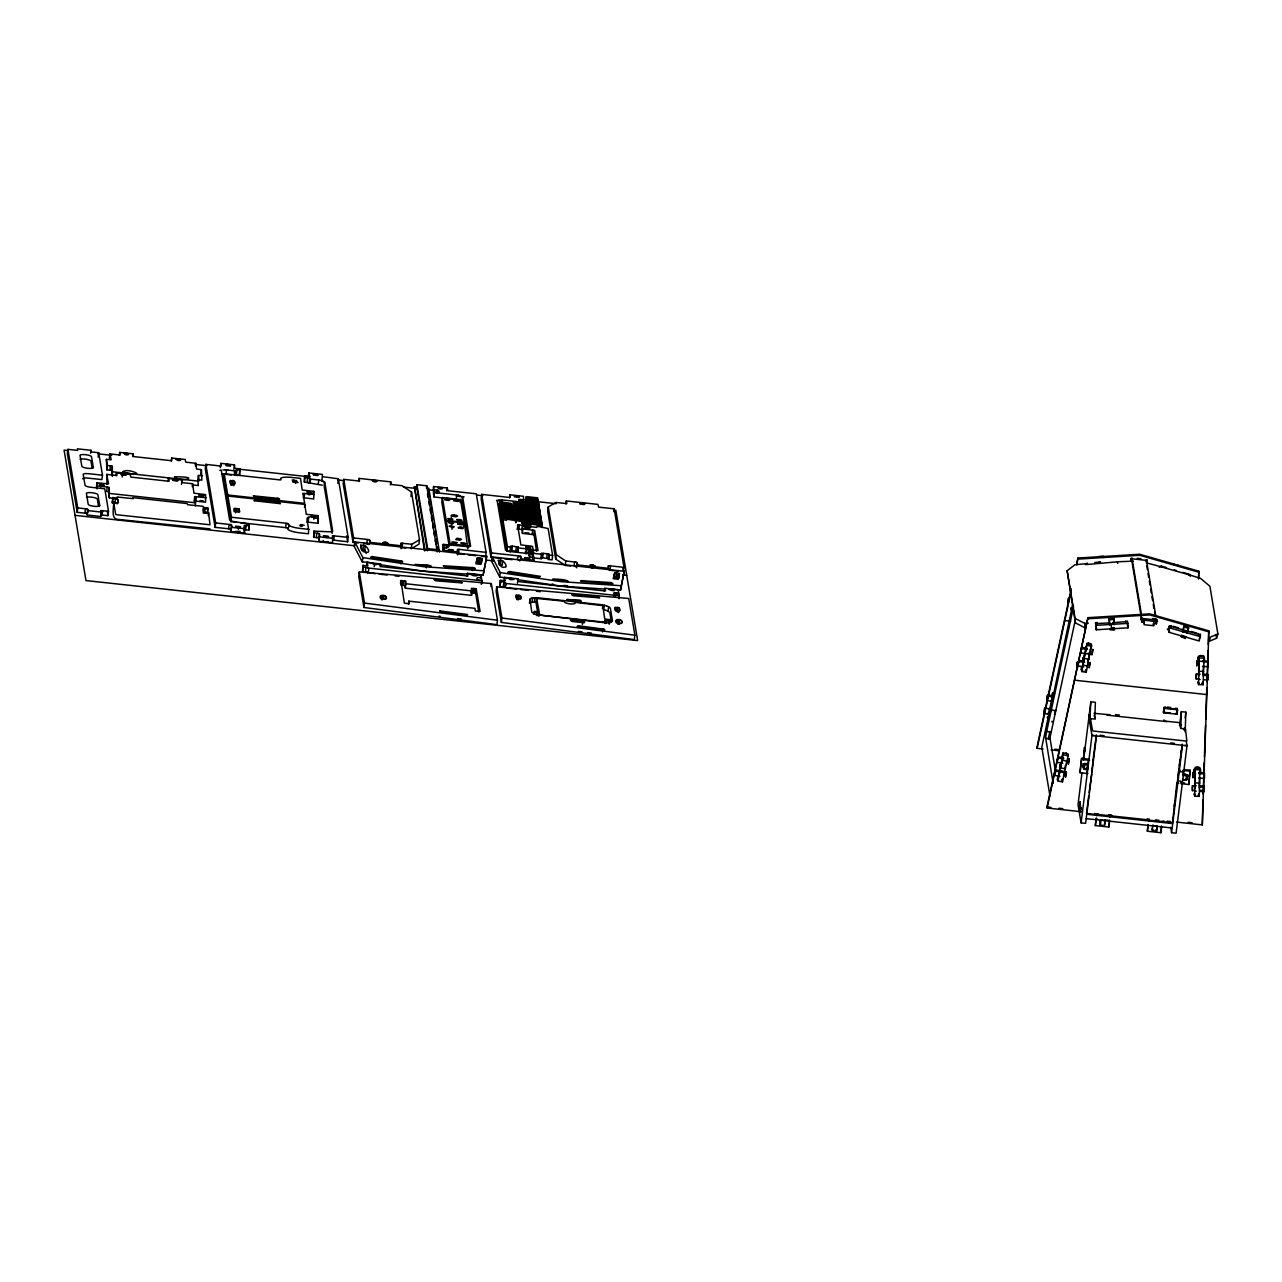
<?xml version="1.0" encoding="UTF-8"?>
<svg xmlns="http://www.w3.org/2000/svg" width="1282" height="1282" viewBox="0 0 1282 1282"><rect width="100%" height="100%" fill="white"/><g stroke="black" fill="none" stroke-linecap="round" stroke-linejoin="round"><path stroke-width="1.5" d="M1053.163 783.382L1045.583 737.487M1055.647 772.469L1050.054 738.352M1079.572 806.666L1079.652 805.417M1080.197 802.147L1080.534 811.859M1195.385 773.911L1195.369 773.062M1081.079 807.452L1080.95 809.375M1083.354 757.069L1083.482 758.063L1083.675 757.117M1179.087 769.649L1177.245 782.709M1195.161 773.286L1195.337 775.113M1198.75 675.967L1198.558 674.556M1199.215 662.666L1199.071 660.695L1199.167 661.528M1199.936 774.424L1199.728 773.19M1203.317 676.079L1203.189 674.124M1203.766 662.778L1203.558 661.544M1086.447 669.781L1085.165 670.951M1198.494 579.015L1198.766 571.179L1139.634 554.241L1077.938 558.039L1076.688 563.808M1198.734 578.134L1198.766 571.179M1196.266 785.818L1192.468 785.722L1192.324 790.161L1196.282 791.202M1200.112 674.172L1196.314 674.076L1196.154 678.515L1200.112 679.556M1192.452 790.962L1192.468 785.722M1196.298 679.316L1196.314 674.076M1196.907 661.576L1196.747 666.015L1196.763 660.775L1208.365 662.297L1208.221 666.72L1202.484 666.368M1194.215 774.889L1194.423 768.912M1198.045 663.483L1198.285 656.464M1194.92 774.408C1189.92 765.386 1204.583 765.755 1199.728 773.639M1199.375 683.306L1198.061 682.681L1198.333 681.431M1198.766 662.762C1194.007 653.708 1208.397 654.108 1203.558 661.993M1194.696 787.212L1195 768.719M1198.542 675.566L1198.958 656.897L1199.151 657.97M1194.712 796.25L1195.241 767.357L1199.792 767.469L1199.263 796.362L1194.712 796.25L1194.327 793.959M1200.593 655.743L1203.638 655.823L1204.022 658.115L1203.109 684.716L1198.558 684.604L1199.071 655.791M1199.327 785.369L1199.68 777.405M1203.157 673.723L1203.429 665.903M1202.949 800.112L1202.308 824.887L1176.443 822.066M1203.141 794.199L1204.231 762.614M1204.439 756.684L1205.529 725.099M1205.721 719.17L1206.811 687.633M1207.019 681.752L1208.093 650.407M1208.285 644.542L1208.766 630.824L1149.65 613.886L1087.937 617.684L1046.961 806.939L1047.138 807.997L1080.966 811.682M1202.308 824.887L1207.804 665.198M1207.932 661.272L1208.766 630.824M1200.096 791.443L1203.926 791.667L1203.862 785.994L1200.064 785.898M1198.622 772.565L1204.327 772.693L1204.375 778.366L1198.638 778.014M1203.91 674.252L1207.708 674.348L1207.756 680.021L1203.942 679.797M1202.468 660.919L1208.157 661.047L1208.221 666.72M1203.926 791.667L1203.862 785.994M1204.375 778.366L1204.327 772.693M1207.756 680.021L1207.708 674.348M1198.654 679.027L1198.494 678.947M1194.712 786.395L1194.872 788.414M1194.808 790.673L1194.6 790.449M1086.751 772.357L1086.864 773.575L1088.322 759.569M1184.167 728.16L1184.103 729.987M1181.78 782.693C1182.116 785.994 1182.773 778.575 1177.629 781.716M1199.439 788.334L1199.327 785.738M1047.795 719.218L1041.801 747.278L1049.99 796.09M1048.307 713.737L1048.564 712.135M1051.08 709.635L1055.615 710.981L1055.567 709.972M1062.586 757.63L1057.586 778.655L1058.211 779.777M1083.258 658.339L1082.921 659.124M1063.547 776.203L1064.332 772.133L1059.845 771.219L1058.852 776.203L1059.044 773.511M1079.941 803.333L1080.133 801.763L1080.566 812.323M1089.139 717.824L1089.091 719.795M1083.578 760.146L1090.838 701.815L1095.373 702.312L1094.812 718.144M1091.623 772.726L1092.697 763.944M1083.931 754.874L1083.963 752.294M1089.748 716.045L1089.636 717.103M1059.765 771.379L1059.525 771.107M1045.743 735.98L1045.615 737.07M1050.198 736.862L1050.086 737.887M1089.283 716.43L1089.508 714.667M1180.786 727.503L1181.347 711.67L1185.866 712.151L1185.305 727.984M1049.958 713.433L1050.359 712.279M1049.638 714.555L1044.061 713.449L1043.852 712.199L1044.798 707.856L1050.407 709.17L1050.711 707.055M1071.015 607.588L1071.367 610.825L1048.035 720.019M82.657 478.843A5.801 1.33 7.1 0 1 88.17 478.122L101.919 479.612L102.48 475.205L98.698 452.706L91.23 451.905L90.958 450.303L77.385 448.812L77.769 450.399L67.914 449.357L67.369 453.764L77.192 512.351L86.695 513.329L87.208 515.011L100.781 516.486L100.781 510.557L108.521 511.278L107.976 515.685L100.733 514.867M77.192 512.351L77.753 507.944L67.914 449.357M90.589 453.235L90.958 450.303M85.333 513.233C83.538 506.39 91.23 508.457 87 513.778M87.208 515.011L87.545 509.371M98.153 457.113L98.698 452.706M96.438 487.176L96.983 482.769L108.569 483.907L106.678 474.404L116.983 475.494L116.422 472.834L129.995 474.308L130.956 477.112L168.118 481.167L169.208 481.022L168.455 478.49L182.028 479.981L182.477 482.641L192.653 483.763L193.951 493.201L205.585 494.58L205.569 502.191L194.399 500.958M97.16 488.923L96.983 482.769M100.653 487.192L101.022 484.259L99.259 484.115L99.756 485.205L104.419 485.509L101.022 484.259M106.374 459.357L106.839 469.821L111.678 470.462L112.367 476.231L112.287 466.151L107.4 465.414L106.374 459.357L111.181 459.757L109.915 453.924L120.22 455.014L119.643 452.37L133.216 453.844L133.312 456.296L134.482 456.68L171.628 460.719L171.676 458.027L185.249 459.501L185.698 462.177L195.89 463.283L196.563 469.052L201.402 469.693L201.867 480.157L198.133 479.676M101.118 510.845L100.781 516.486M106.839 469.821L107.4 465.414M106.678 474.404L107.063 484.34M102.111 515.06L102.656 510.653M109.371 458.331L109.915 453.924M108.473 491.968L109.178 487.416L107.223 487.032L106.678 491.439L108.633 491.823L109.339 497.881L113.249 498.313M109.771 470.141L110.46 465.719M111.438 470.686L111.983 466.279M109.339 497.881L109.018 487.561M117.015 503.922C121.069 498.634 113.713 496.487 115.348 503.361L112.415 503.057L112.784 497.576L117.527 498.009L117.143 496.999L133.136 498.682L132.799 497.64L187.092 503.554L187.605 504.707L203.117 506.342L203.293 507.416L207.812 507.912L207.444 513.393L203.149 512.88M112.415 503.057L112.784 497.576M116.053 475.782L116.422 472.834M117.559 499.515L118.393 502.784L113.601 502.384C114.034 506.935 110.669 518.601 117.367 519.338L210.04 528.889M119.274 455.302L119.643 452.37M122.271 476.984L122.623 474.036L120.812 473.923L121.453 474.997L126.037 475.302L122.623 474.036M132.847 456.777L133.216 453.844M168.086 481.439L168.455 478.49M171.323 460.959L171.676 458.027M181.483 484.388L182.028 479.981M192.284 486.695L192.653 483.763M195.521 466.215L195.89 463.283M206.114 497.785L194.688 496.583L194.191 501.294M195.489 505.765L194.864 496.935M195.858 501.134L196.402 496.727M198.95 479.837C198.341 468.571 197.476 481.054 198.341 485.59L192.476 484.949M200.857 474.1L201.402 469.693M240.071 470.59C233.26 466.584 231.93 477.849 239.526 474.997L239.798 468.892L234.734 468.218L234.446 464.853L220.873 463.379L221.017 466.071L205.841 464.372L205.296 468.779L215.12 527.351L230.263 528.937L231.048 531.71L244.622 533.184L244.301 525.332L249.333 525.764L248.788 530.171L244.253 529.642M203.165 511.806L203.197 508.569L207.988 508.986M204.527 513.072L205.072 508.666M207.812 507.912L207.444 513.393M208.261 515.652L208.629 512.72L203.79 512.079L203.534 508.858M220.328 467.786L220.873 463.379M215.12 527.351L215.664 522.944L205.841 464.372M224.19 473.763L223.645 478.17L227.202 499.387L227.747 494.98L224.19 473.763L279.957 479.901L281.014 479.821L280.566 478.843A11.41 2.612 7.1 0 1 291.431 477.401L300.485 478.378L302.215 490.012L313.77 491.343L313.753 498.97L303.225 497.737M224.222 474.244L225.969 474.356L226.529 469.949L235.471 470.927L234.927 475.334M307.023 522.03L317.84 523.28L318.385 518.873L317.84 515.668L306.222 514.274L304.844 504.419L227.924 496.054L227.379 500.461L230.936 521.662L236.817 522.303M231 483.635C230.856 475.35 227.379 486.118 233.468 484.115C237.058 485.013 234.494 478.907 231.369 480.702M233.901 469.26L234.446 464.853M232.843 480.83L232.138 485.253L230.808 485.109M233.805 485.798L234.35 481.391M228.997 528.857C227.379 521.55 234.798 524.354 230.792 529.386M236.369 474.661L236.93 470.254M230.936 521.662L231.481 517.255L227.924 496.054M231.048 531.71L231.209 524.995M234.109 511.582L234.205 508.329L239.301 508.986L238.644 512.079L234.638 511.326L234.478 508.65M239.798 468.892L239.526 474.997M235.471 512.848L236.016 508.441M236.978 511.534L237.346 508.585M238.42 529.434L238.773 526.501L240.695 526.822L239.862 527.751L235.551 526.309L238.773 526.501M244.285 528.569L244.638 525.636M245.631 529.835L246.176 525.428M233.436 521.453L249.045 524.066L248.788 530.171M277.297 501.246C275.662 495.108 282.697 500.509 277.841 499.371L254.541 496.919L253.355 495.846L277.665 498.313M240.744 522.736L285.902 527.655C284.716 520.059 291.591 523.649 287.681 528.889A11.41 2.612 7.1 0 0 299.443 532.799L308.481 533.777C309.587 520.925 300.18 512.944 318.385 518.873M295.597 483.378L295.966 480.446L296.751 480.702M323.897 481.679L321.942 481.295L322.407 474.42L308.834 472.946L309.683 476.375L304.667 475.942L304.395 482.048L322.343 485.221M304.395 482.048L304.667 475.942M304.042 497.913L304.587 493.506L302.824 493.362L304.667 503.345L227.747 494.98M304.491 507.352L304.844 504.419M307.552 482.401C305.645 475.526 313.513 477.673 309.218 482.945M308.273 477.353L308.834 472.946M309.299 483.426L309.763 478.539M308.385 494.788L308.754 491.855L306.879 491.775L307.488 492.801L312.167 493.089L308.754 491.855M309.715 494.932L310.084 492M308.113 522.223L308.674 517.816M313.401 494.291L313.77 491.343M313.802 519.242L314.154 516.309L316.077 516.63L315.244 517.559L310.949 516.165L314.154 516.309M318.24 484.388L318.785 479.981L309.843 479.019M331.189 531.838L313.93 531.133L313.657 537.238L318.721 537.895L318.994 541.276L332.583 542.751L332.471 535.716L348.159 537.35L347.614 541.757L332.807 540.075M313.657 537.238L313.93 531.133M317.84 515.668L317.84 523.28M316.814 537.575C314.779 530.828 322.776 532.687 318.465 538.12M332.118 533.472L324.218 486.375L324.346 481.519M318.994 541.276L319.186 533.681M337.791 483.186L338.336 478.779L322.792 476.712M333.721 540.251L334.281 535.844M419.518 539.786L411.81 544.273L411.25 548.68L418.958 544.193L419.518 539.786L411.506 492.08L401.971 485.702L390.946 484.42L390.738 481.856L359.088 478.41L359.537 481.087L343.768 479.372L343.207 483.779L353.047 542.35L358.351 542.927M358.72 481.343L359.088 478.41M353.047 542.35L353.592 537.943L343.768 479.372M376.059 564.096L423.156 571.131L483.138 575.185L486.743 556.308L354.761 541.949L354.217 546.356L362.325 562.029C374.472 561.82 380.978 567.061 372.149 563.407M362.101 545.315C366.572 543.664 372.453 554.85 365.242 551.997C358.944 552.446 360.915 537.062 361.556 549.722L364.809 550.138L366.171 553.311M359.281 571.884L358.736 576.291L363.96 607.492L496.919 624.638L497.464 620.232L491.31 583.55L359.281 571.884L364.521 603.085L363.96 607.492M362.998 549.818L363.415 545.427M362.325 562.029L362.87 557.622L354.761 541.949M364.665 550.379L365.21 545.972M481.647 583.807L481.872 580.009C475.846 581.563 474.757 575.265 481.583 578.31L480.99 574.801L467.417 573.31L467.866 575.987L381.876 566.708L380.706 566.323L380.61 563.872L367.037 562.397L367.902 565.827L362.886 565.41L362.614 571.516L375.37 573.727M362.614 571.516L362.886 565.41M363.671 543.504L367.213 543.889C365.306 537.03 373.174 539.161 368.879 544.449M365.771 571.852C364.328 564.352 371.668 567.461 367.501 572.878M366.668 565.33L367.037 562.397M374.216 566.676L374.584 563.743M380.241 566.82L380.61 563.872M390.369 484.788L390.738 481.856M380.706 598.774C377.373 593.438 389.712 594.752 385.225 599.271M382.052 600.04L382.613 595.633M383.558 598.71L384.071 595.761M400.705 546.42L400.881 543.119L411.81 544.273M401.09 548.712L401.074 543.472M405.737 548.087L402.051 547.686L402.612 543.28M400.881 563.936C400.577 557.846 405.256 563.327 400.641 561.965L370.626 557.301L372.197 556.58L401.25 561.003M410.961 496.487L411.506 492.08M400.593 583.855L400.673 580.586L404.904 580.906L405.785 581.259L405.32 588.166L471.552 595.377L471.375 588.326L476.167 588.726L475.686 593.518L478.763 611.867M404.936 585.81L401.939 585.121L402.5 580.714M436.585 548.023L437.226 551.901L426.778 485.782L416.938 484.708L427.659 548.632L427.387 550.827L416.666 486.904L414.407 486.663L424.518 550.843M403.269 585.265L403.814 580.858M416.666 486.904L416.938 484.708M405.32 588.166L405.481 581.403M408.429 604.078L408.798 601.146L475.013 608.341L475.269 610.937L480.109 611.482L476.231 589.111M426.778 485.782L426.505 487.977L428.765 488.218L439.486 552.141M433.572 486.519L433.604 494.435L433.572 486.519L447.146 487.993L448.107 490.782L476.247 493.778L486.086 552.35L485.525 556.757L481.663 556.34M434.165 490.028C440.127 488.49 441.248 494.692 434.438 491.727L434.037 496.983L443.252 497.993M434.037 496.983L434.438 491.727M426.313 567.91C423.845 562.461 433.749 566.644 430.72 566.468L415.176 564.513L426.666 564.977M436.938 493.314L437.306 490.381M442.354 497.56L441.793 501.967L445.623 524.755L446.168 520.348L442.354 497.56L460.446 499.531L464.276 522.319L463.715 526.726M446.777 490.926L447.146 487.993M443.268 544.369L442.867 549.625L443.268 544.369L469.244 546.821M467.834 548.68L464.372 522.96L446.28 520.989L445.735 525.396L449.229 546.276M443.155 551.324L443.7 546.917C450.431 549.834 449.437 543.68 443.412 545.219M446.2 548.488L446.569 545.555M450.639 521.71L450.992 518.777L452.915 519.098L452.097 520.011L447.787 518.633L450.992 518.777M451.264 517.928L451.617 514.995L451.296 515.781M451.28 525.556L451.649 522.623L453.556 522.944L452.642 523.857L448.428 522.479L451.649 522.623M451.905 529.306L452.274 526.373L454.181 526.694L453.267 527.607L449.053 526.229L452.274 526.373M434.582 492.576L456.713 494.996L456.168 499.403L446.937 498.394M451.104 552.574L451.472 549.641L453.379 549.962L452.562 550.891L448.251 549.497L451.472 549.641M460.078 502.464L460.446 499.531M469.709 546.517L462.129 501.374L462.257 496.519M457.113 552.558L457.722 549.225L486.086 552.35M457.498 554.85L457.482 549.609M464.26 554.449L458.459 553.824L459.02 549.417M463.619 546.116L463.972 543.183L465.895 543.504L464.869 544.401L460.783 542.959L463.972 543.183M467.049 576.259L467.417 573.31M523.697 502.752L523.473 496.294L509.899 494.82L509.851 497.496L481.679 494.371L481.135 498.778L490.958 557.35L500.621 558.407M472.481 570.586C469.933 564.529 478.683 569.577 473.811 568.775L445.191 566.932L443.284 565.763L472.85 567.638M471.712 588.614L471.552 595.377M475.798 593.486L472.689 592.813L473.234 588.406M477.289 558.151L475.894 563.856L480.958 564.352L482.144 558.535L477.225 557.814L476.439 562.365L481.327 562.782M474.02 592.957L474.564 588.55M478.41 562.413L478.955 558.007M479.74 562.574L480.285 558.167M481.439 563.118L481.808 558.744M480.638 577.733L480.99 574.801M481.327 584.416L481.872 580.009M483.138 575.185L486.743 556.308M490.958 557.35L491.503 552.943L481.679 494.371M613.052 589.608C619.655 593.005 595.377 586.707 620.552 590.121L624.158 571.259L492.176 556.901L491.631 561.308L499.724 576.98L511.502 578.743M499.692 501.711L499.339 507.368L499.692 501.711L511.069 503.393L510.941 507.768M511.085 511.133L511.31 504.836L499.996 503.602L499.579 508.81M499.996 503.602L499.9 510.701M511.406 510.46L511.63 506.727L500.236 505.044L500.14 512.143L500.557 506.935L511.871 508.169L512.079 509.419L500.701 507.736M490.942 586.499L491.31 583.55M500.797 508.377L500.461 514.034L500.797 508.377L512.319 510.861L501.006 509.627M512.095 517.159L512.431 511.502L501.118 510.268L500.701 515.476M501.999 502.897L502.368 499.964L524.498 502.368L524.13 505.3M501.118 510.268L501.022 517.367L501.358 511.71L512.88 514.194L501.566 512.96M512.832 519.018L512.992 514.835L501.679 513.601L501.262 518.809L501.134 518.008M501.919 515.043L501.583 520.7L501.919 515.043L513.441 517.527L502.127 516.293M502.24 516.934L501.903 522.591L502.24 516.934L513.681 518.97L502.448 518.184M518.2 547.943L533.104 549.561L532.559 546.356L520.893 544.898L517.511 524.755L529.113 525.844L528.585 522.623L506.31 519.098L506.71 520.172L502.897 519.835L502.352 524.242L506.871 551.18L510.46 551.564L510.557 546.132L511.614 546.052L518.313 546.981L517.64 552.35L518.072 547.206M499.147 563.199C497.256 553.728 498.41 569.448 504.515 567.093C509.098 568.359 503.137 558.343 499.515 560.266M496.695 586.836L496.134 591.242L501.374 622.427L634.318 639.59L634.878 635.183L628.725 598.502L496.695 586.836L501.919 618.02L501.374 622.427M498.954 564.673L500.284 564.785L500.829 560.378M509.531 497.753L509.899 494.82M499.724 576.98L500.268 572.573L492.176 556.901M500.284 580.345L500.028 586.451C507.287 590.345 508.569 579.977 500.573 582.044L500.284 580.345L505.316 580.778L504.451 577.349L518.024 578.823L518.104 581.275L519.29 581.659L604.495 590.922L605.585 590.778L604.832 588.262L618.405 589.736L618.629 596.194M502.624 560.907L502.288 565.218L500.284 564.785M500.028 586.451L500.573 582.044M511.502 511.101L511.871 508.169M506.871 551.18L507.416 546.773L502.897 519.835M513.473 501.791L524.995 504.275L524.787 503.025L513.473 501.791L513.056 506.999M503.169 586.803L503.874 582.381M503.906 581.756L504.451 577.349M513.601 502.592L513.377 508.89L513.713 503.233L525.235 505.717L513.922 504.483M512.752 513.393L512.335 518.601L512.207 517.8M512.447 519.242L512.992 514.835M524.995 512.015L525.348 506.358L514.034 505.124L513.617 510.332L513.473 509.531M514.274 506.566L513.938 512.223L514.274 506.566L525.652 508.249L525.428 511.983M504.836 587.348L505.38 582.941M514.595 508.457L514.178 513.665L514.595 508.457L525.892 509.691L526.117 510.941L514.723 509.258M514.835 509.899L514.499 515.556L514.835 509.899L526.357 512.383L515.043 511.149M510.46 551.564L510.701 547.895M526.87 520.54L527.014 516.358L515.701 515.124L515.3 520.332L515.156 519.53L515.396 513.233L526.774 514.915L526.357 520.123L526.453 513.024L515.14 511.79L514.739 516.999M515.14 511.79L515.043 518.889M515.941 516.566L515.604 522.223L515.941 516.566L527.463 519.05L516.165 517.816M517.64 551.581L511.871 550.619L512.431 546.212M515.717 522.864L516.261 518.457L527.575 519.691L527.415 523.873M516.037 522.207L516.261 518.457M519.002 502.608L519.034 499.387L524.066 499.82M520.54 502.416L520.909 499.467M517.319 529.386L517.864 524.979M515.861 551.052L516.406 546.645M522.736 529.61L518.857 529.194L519.402 524.787M523.793 505.925L524.354 501.518L519.595 500.99L519.37 499.676M524.418 505.957L524.787 503.025M519.899 560.795C524.931 551.18 512.56 558.632 519.867 560.571M531.998 557.686L541.308 558.712L541.405 553.263L548.039 553.792L549.225 554.177L548.504 559.481L552.093 559.881L552.638 555.475L548.119 528.537L537.158 526.245L536.854 527.383L522.447 525.748L522.431 533.36L534.049 534.738L536.517 551.132M526.373 496.615L525.957 501.823L526.373 496.615L537.687 497.833L537.895 499.083L526.501 497.416M524.979 509.291L525.348 506.358M526.614 498.057L526.277 503.714L526.614 498.057L538.007 499.724L537.767 503.473M522.431 533.36L522.447 525.748M525.107 512.656L525.652 508.249M526.934 499.948L526.517 505.156L526.934 499.948L538.248 501.166L537.895 506.823M525.54 512.624L525.892 509.691M527.174 501.39L526.838 507.047L527.174 501.39L538.552 503.057L538.44 507.448M517.479 583.23L518.024 578.823M527.495 503.281L539.017 505.749L538.809 504.499L527.495 503.281L527.078 508.489M527.623 504.082L527.399 510.38M527.944 505.973L539.257 507.191L539.113 506.39L527.735 504.723L527.495 511.021L527.639 511.822L528.056 506.614L539.353 507.832L539.017 513.489M526.646 519.29L527.014 516.358M516.918 599.768C518.136 588.31 512.031 600.489 519.659 598.79C523.248 599.768 520.444 593.614 517.463 595.361M528.296 508.057L527.944 513.713L528.296 508.057L539.674 509.723L539.257 514.931L539.674 509.723M528.617 509.98L528.2 515.204L528.617 509.98L539.93 511.214L539.77 515.396M528.857 511.438L528.521 517.079L528.857 511.438L540.379 513.906L529.065 512.672M518.232 599.912L518.777 595.505M540.443 519.386L540.491 514.547L529.178 513.329L528.761 518.537L528.633 517.736M529.418 514.771L529.081 520.412L529.418 514.771L540.812 516.438L540.395 521.646M528.216 525.572L528.585 522.623M529.738 516.662L529.322 521.87L529.738 516.662L541.052 517.88L540.892 522.078M520.075 598.982L520.444 596.05M529.979 518.104L529.642 523.761L529.979 518.104L541.501 520.572L530.187 519.354M525.876 553.872L526.421 549.465L538.039 550.555L534.658 530.411L522.976 528.953M530.299 519.995L541.821 522.463L541.613 521.213L530.299 519.995L529.883 525.203M530.428 520.796L530.203 527.094M530.299 527.735L530.54 521.437L541.917 523.104L541.693 526.854M530.62 527.062L530.86 523.328L542.158 524.546L542.366 525.796L530.988 524.13M532.142 534.418L532.687 530.011M529.803 557.59C529.145 549.962 526.549 559.273 533.6 556.692L534.193 560.218L520.62 558.744L520.236 556.436M530.091 553.904L530.46 550.956L528.649 550.843L529.194 551.901L533.873 552.222L530.46 550.956M533.809 534.963L534.354 530.556M537.879 504.114L538.248 501.166M538.007 507.464L538.552 503.057M533.184 554.144L532.767 559.401L533.184 554.144L509.275 551.468M539.001 510.781L539.353 507.832M533.232 559.625L533.6 556.692M539.562 514.162L539.93 511.214M530.844 598.309L529.37 603.181L530.299 602.716M540.491 522.287L541.052 517.88M541.004 522.719L541.357 519.771M541.549 526.053L541.917 523.104M530.572 602.636L532.11 602.3L532.655 597.893L537.334 597.749M541.805 527.495L542.158 524.546M532.11 602.3L534.37 602.139L534.931 597.732M533.969 614.382L534.338 611.45L539.161 611.818L536.597 598.438L564.016 601.178C563.615 603.71 576.291 605.457 575.33 602.396L602.812 605.649L604.735 618.95L609.607 619.639L609.431 623.645M541.308 558.712L541.741 553.552M536.597 598.438L536.052 602.844L537.623 612.219M622.796 567.862L623.453 571.772L623.997 567.365L614.174 508.778L598.63 507.143L597.941 504.387L566.307 500.958L566.868 503.602L555.955 502.448L548.247 506.951L547.702 511.358L555.699 559.064L565.234 565.426L570.746 566.035M548.536 558.712L542.574 557.718L543.28 553.343M537.078 615.777C535.539 610.985 542.158 612.764 538.744 616.322M546.709 558.199L547.254 553.776M548.504 559.481L548.92 554.337M555.699 559.064L556.244 554.657L548.247 506.951M565.939 503.89L566.307 500.958M565.234 565.426L565.779 561.019L556.244 554.657M574.432 566.436C572.798 559.016 580.265 562.061 576.307 566.932M576.66 567.814L576.772 562.558M582.365 624.414L582.733 621.482L584.656 621.802L584.207 622.748L571.756 621.417L570.49 620.264L582.733 621.482M591.547 567.862L591.915 564.913L590.153 564.785L590.649 565.859L595.329 566.147L591.915 564.913M592.877 568.006L593.39 565.042M613.806 511.726L614.174 508.778M604.463 591.194L604.832 588.262M602.46 608.581L602.812 605.649M537.895 597.781L601.546 604.719L604.319 605.28L603.758 609.687L605.937 610.296M609.27 570.218C613.197 566.067 605.665 563.407 608.678 568.311L577.028 564.865M602.7 631.962C601.723 625.856 607.604 631.289 602.844 630.055L577.028 626.594L578.23 625.744L603.053 629.029M604.96 623.533L605.056 620.264L609.783 620.712M606.498 623.324L606.867 620.392M611.354 621.786L609.815 612.62L608.069 611.113L608.613 606.707L606.915 606.033M614.687 573.102L613.181 578.663L618.357 579.352L619.559 573.487L614.639 572.766L613.87 577.365L618.517 577.669M609.062 624.046L609.431 621.113M615.809 577.349L616.37 572.942M613.95 596.066L614.03 592.797L618.998 593.262M617.139 577.525L617.684 573.118M615.472 595.858L615.841 592.925M618.661 578.102L619.206 573.695M615.889 610.472C615.745 602.091 612.155 612.924 618.277 610.937C621.962 612.155 619.382 605.713 616.257 607.54M617.219 610.617L617.587 607.684M618.918 597.893L619.286 594.96L614.527 594.447L614.302 593.117M619.062 598.742L619.286 594.96M616.418 622.988C612.956 617.764 625.119 618.805 620.953 623.469M620.552 590.121L624.158 571.259M618.693 612.636L619.254 608.229M617.78 624.238L618.325 619.831M619.094 624.382L619.655 619.975M1077.569 667.105L1077.265 662.842L1078.771 662.185M1077.281 665.198L1077.024 662.121M1077.906 663.964L1077.361 668.371L1076.64 664.092M1089.38 759.248L1081.607 758.399L1079.957 771.62L1080.149 772.693L1087.905 773.543M1080.149 772.693L1081.607 758.399M1083.899 751.268L1084.38 747.486L1085.085 750.018M1084.027 754.024L1084.909 748.944M1081.992 772.886L1078.034 804.663L1081.095 822.852L1085.614 823.332L1096.495 735.916M1087.825 768.559C1080.822 772.806 1082.072 759.713 1088.21 764.953M1083.146 766.973L1082.969 763.511M1089.908 723.128L1090.453 718.721L1095.277 719.09L1094.123 715.404M1081.095 822.852L1091.976 735.435L1089.716 722.295L1090.838 701.815M1088.658 796.362L1086.527 813.461L1095.116 814.39L1097.969 813.621M1089.139 792.564L1091.639 774.264M1096.318 734.858L1092.937 760.803M1096.094 818.589L1095.341 825.576L1108.914 827.05L1109.619 821.377M1095.341 825.576L1096.286 818.012M1100.613 824.214L1100.341 819.919M1100.132 825.143L1100.773 819.999L1105.308 820.48L1104.667 825.624L1100.132 825.143L1099.924 820.624M1109.443 820.304L1108.914 827.05M1142.102 622.235L1142.374 620.039L1156.749 621.594L1156.476 623.805L1154.201 623.549L1153.928 625.76L1144.089 624.687L1144.361 622.491L1142.102 622.235L1131.381 558.311M1144.089 620.873L1144.297 623.421M1169.2 627.138L1168.351 630.359L1169.713 631.177M1147.903 824.486L1147.374 831.233L1160.947 832.723L1161.652 827.034M1147.374 831.233L1148.079 825.56M1177.148 708.289L1177.148 714.218L1163.575 712.744L1164.184 707.023M1157.486 826.329L1157.053 827.178M1161.476 825.977L1160.947 832.723M1177.405 710.837L1177.261 713.465L1175.45 713.497M1179.6 725.628L1181.347 711.67M1185.145 718L1185.866 712.151M1174.216 806.554L1174.697 802.756M1175.642 795.16L1176.107 791.363M1178.078 775.594L1178.703 770.546M1179.328 765.562L1180.017 759.954M1180.722 754.345L1181.187 750.611M1176.892 782.661L1172.501 822.804L1148.432 820.063L1149.361 819.166M1182.292 744.201L1178.831 769.328L1180.129 770.45M1186.379 742.054L1187.004 745.771L1176.107 833.188L1171.588 832.691L1182.469 745.275M1185.113 731.99L1185.481 729.057L1180.642 728.416L1180.209 725.131M1183.607 770.033L1182.982 775.466L1186.539 775.85L1185.978 780.257L1182.597 779.889M1182.645 779.504L1187.02 779.857L1187.629 774.905M1187.228 778.286L1187.196 775.931M1187.789 774.857L1185.978 780.257M1184.376 769.585L1190.209 770.21L1188.735 784.504L1180.978 783.655M1188.735 784.504L1190.209 770.21M1045.759 735.756L1073.595 606.482M1050.214 736.637L1075.518 619.078M1059.717 771.075L1064.028 771.828M1085.357 653.211L1086.014 648.756M1089.556 717.68L1089.428 718.625M1184.584 728.016L1184.44 728.961M1050.679 710.789L1051.048 709.17M1057.249 779.857L1057.65 778.174L1058.035 780.994L1062.49 781.876L1068.146 755.787L1067.714 753.608M1083.194 661.8L1082.537 666.768L1082.473 665.935M1087.248 666.72L1087.665 664.685M1048.852 712.792L1048.372 713.721M1054.814 713.161L1054.477 714.699L1055.535 709.988M1059.573 767.726L1060.262 764.425L1060.855 767.95L1065.326 768.831M1059.942 765.963L1060.214 764.617M1089.732 653.115L1089.78 654.605M1168.19 628.725L1168.447 629.799M1190.353 576.323L1189.6 574.945L1160.547 566.628L1159.265 567.301M1092.905 762.261L1093.113 760.194M1183.398 772.101L1178.879 771.604M1049.333 710.741L1049.333 708.802M1051.865 696.847L1052.169 695.725L1052.153 697.696M1052.121 721.173L1051.929 722.038M1066.368 763.159L1066.945 760.53M1087.857 663.9L1088.033 662.666M1090.678 650.855L1090.597 649.157M1053.227 696.126L1047.618 694.812L1046.673 699.171L1046.881 700.405L1052.458 701.51M1044.061 713.449L1044.798 707.856M1046.881 700.405L1047.618 694.812M1071.271 588.775L1036.962 747.294L1037.138 748.351L1043.099 749.009M1037.138 748.351L1071.047 591.771M1076.864 564.865L1077.938 558.039M1051.753 696.575L1052.554 692.857M1052.842 693.017L1048.099 718.208M1072.489 610.761L1071.287 609.719L1072.633 604.896M1050.727 707.552L1049.798 712.504M1051.016 709.25L1050.022 713.818L1050.07 710.581M1048.275 738.881L1049.878 731.445M1066.336 772.004L1065.534 777.148L1066.336 772.004L1055.182 769.825L1054.461 775.418L1059.99 776.283M1063.579 757.87L1058.019 756.781L1057.073 761.123L1057.281 762.373L1062.81 763.239M1084.46 661.432L1078.883 660.326L1077.954 664.685L1078.162 665.935L1083.691 666.8M1087.296 648.388L1081.72 647.298L1080.982 652.891L1092.056 654.621L1092.857 649.477L1092.056 654.621M1047.138 807.997L1087.937 617.684M1054.461 775.418L1055.182 769.825M1057.281 762.373L1058.019 756.781M1078.162 665.935L1078.883 660.326M1080.982 652.891L1081.72 647.298M1059.589 769.12L1060.406 765.274M1062.073 757.614L1062.714 753.223M1082.873 661.544L1084.524 653.868M1085.357 650.038L1086.191 646.208M1062.249 758.672L1062.906 753.768M1083.05 662.618L1086.783 645.359C1085.95 642.49 1092.216 643.692 1091.639 645.808M1058.035 780.994L1063.291 752.614M1091.463 643.997L1086.207 672.377L1081.736 671.512L1087.008 643.131L1089.972 643.708M1064.637 769.136L1065.47 765.306M1087.921 661.576L1089.588 653.9M1090.421 650.07L1091.238 646.224M1090.213 652.923L1090.645 651.048M1199.359 794.071L1198.077 795.048M1051.528 700.597L1051.192 700.677M1053.532 693.242L1054.541 693.594M1130.724 558.407L1131.653 559.913M1117.872 563.375L1116.862 561.869L1085.485 564.625M1168.928 629.125L1169.008 626.257M1168.719 632.234L1169.665 625.68L1168.719 632.234L1199.215 640.984L1200.577 634.125M1182.517 631.177L1184.183 625.872L1188.542 627.122L1187.052 633.452M1183.51 630.247L1182.853 631.081L1186.908 632.379L1188.542 627.122M1217.9 633.981L1210.496 637.026L1209.182 641.288L1216.57 638.228L1217.9 633.981L1209.904 586.275L1200.673 578.454L1190.209 575.105M1161.909 822.339L1162.213 821.009M1087.777 662.201L1087.985 662.634M1062.313 760.258L1066.784 761.139M1182.693 632.202L1184.183 625.872M235.167 531.517L240.167 531.373M529.931 598.774L531.806 612.267L535.251 614.447M1180.033 724.971L1181.411 724.875M1186.908 745.227L1184.744 745.515M1047.811 719.346L1047.314 717.071M1169.264 626.946L1170.562 626.257L1199.599 634.59L1200.417 635.68L1199.263 639.125M1096.783 815.833L1096.414 814.31L1147.983 819.807L1148.976 821.041M1186.331 636.657L1185.209 636.529M221.289 470.302L229.654 520.204M332.711 531.421L324.763 481.968M497.128 500.317L505.493 550.202M470.638 546.42L462.69 496.967M1095.918 626.61L1096.735 628.452M1127.599 626.401L1127.247 621.594L1112.632 622.715M1177.549 710.693L1177.132 708.93L1163.816 708.001L1163.607 712.343L1170.258 712.936M1182.789 775.241L1186.908 775.049L1187.821 776.171M1194.504 793.077L1194.263 794.407L1195.529 794.952M1047.763 717.263L1047.859 718.962M1077.104 664.14L1077.12 665.887M1109.891 815.176L1111.238 814.807L1111.879 816.217M1100.148 821.233L1099.78 822.467M1105.02 821.506L1105.212 819.951M1152.374 827.964L1152.069 829.374L1153.239 829.935M1081.399 667.489L1081.335 669.637L1082.777 670.342M1062.233 780.257L1062.554 778.735M1067.537 755.723C1069.717 753.319 1062.057 751.861 1063.082 754.842M1067.137 570.746L1075.133 618.453L1084.716 623.356L1084.957 627.779L1075.374 622.876L1067.137 570.746L1074.893 564.769L1085.694 563.727M1086.431 764.441L1086.255 763.367M1146.781 562.461L1146.765 560.426L1132.102 558.792L1130.836 559.769L1131.83 560.987M1104.411 824.502L1104.86 822.804M1186.587 778.927L1187.036 777.229M1152.983 824.967L1152.534 826.682M287.729 528.168L285.902 527.655M328.24 541.629L326.878 541.677M611.322 622.171L612.508 621.049L610.36 608.213L608.613 606.707M1117.519 561.772L1133.448 561.163M1183.062 572.397L1190.193 574.673M224.943 469.516L228.052 470.206M1109.619 622.86C1107.199 625.039 1117.359 623.773 1113.433 622.587M1110.933 628.404L1114.25 627.427M1153.127 624.382L1153.864 622.587M296.895 481.567L294.652 481.631M531.117 598.229L532.655 597.893M609.687 622.539L611.049 622.251M203.245 500.861L200.2 500.557M292.104 480.061L293.017 480.029M456.552 516.63L455.559 516.662M517.255 529.017L518.857 529.194M367.213 543.889L369.136 544.225M460.478 540.059L459.501 540.075M471.087 592.637L472.689 592.813M609.287 622.587L604.832 622.715M1108.513 814.791L1110.468 815.192L1109.94 817.355M1097.761 819.15L1095.966 818.894M1098.754 556.516L1103.305 556.244L1103.514 557.494M1078.114 559.112L1139.81 555.298L1198.942 572.253M1094.812 562.461L1100.533 562.109L1099.027 562.157M1088.114 618.757L1149.826 614.943L1208.942 631.898M1109.571 623.981L1109.154 618.485L1113.705 618.196L1114.186 624.751M1109.154 618.485L1109.363 619.735L1113.914 619.446M1084.716 623.356L1088.418 623.116M1127.471 621.097L1128.096 627.811L1096.27 629.783L1095.982 623.565L1108.818 622.94M1127.856 623.389L1096.03 625.36L1095.421 622.651M528.889 533.04L525.027 532.655M400.609 547.494L402.051 547.686M457.017 553.632L458.459 553.824M1146.012 561.484L1147.053 559.689M1141.925 617.363L1140.659 618.341L1141.653 619.559M1156.027 621.129L1157.293 619.863M1156.204 622.203L1157.47 621.209L1156.476 619.991L1141.813 618.437L1140.836 619.703L1141.829 620.632M1106.863 715.116L1167.021 721.654M1086.463 768.19L1087.905 767.998M222.331 474.292L223.901 474.228M498.185 504.307L500.06 504.259M222.892 469.885L226.529 469.949M498.73 499.9L502.368 499.964M452.738 514.899L453.86 514.963M300.276 524.594L301.286 524.642M456.68 538.328L457.786 538.376M534.37 602.139L536.789 602.155M617.267 612.075L618.116 612.139M1109.507 820.464L1104.683 819.887M472.529 574.336C468.956 575.81 480.766 576.628 475.654 574.657M475.462 574.64L472.721 574.336M400.657 584.929L401.939 585.121M1199.471 658.003L1204.022 658.115M1199.007 671.303L1203.558 671.415M1195.625 769.649L1200.176 769.761M1195.177 782.949L1199.728 783.062M1199.92 790.337L1203.718 790.433M1204.086 675.358L1207.916 675.598M1198.798 773.591L1204.535 773.943M1200.256 787.004L1204.07 787.244M574.929 566.42L576.275 566.708M483.699 570.778L423.701 566.724L362.87 557.622M621.097 585.714L561.115 581.659L500.268 572.573M605.072 589.079L560.571 586.066L517.383 579.624M293.578 480.061L294.652 480.173M455.014 516.63L452.979 516.342M302.376 526.229L301.302 526.101M458.94 540.059L456.921 539.77M604.271 622.699L535.684 614.591M440.431 616.418L439.069 616.065M1137.31 558.311L1140.9 558.696M526.822 499.307L538.136 500.525M68.074 450.591L64.1 450.158L85.974 580.57L637.667 640.583L615.777 510.172M97.833 453.828L111.726 455.334M195.072 464.405L206.979 465.703M236.753 468.94L310.18 476.92M337.951 479.949L343.913 480.59M403.445 487.08L417.339 488.586M429.246 489.884L433.22 490.317M476.872 495.06L482.817 495.701M538.392 501.759L556.244 503.698M304.956 477.641L308.097 477.994M527.383 502.64L538.696 503.858M456.376 496.086L464.1 496.919M496.599 500.461L502.4 501.086M219.895 470.43L220.841 470.125M499.9 502.961L511.214 504.195M225.969 474.356L231.337 474.949M292.697 482L298.129 482.593M528.505 509.307L539.818 510.524M500.461 506.294L511.758 507.528M514.483 507.816L525.796 509.05M199.495 475.43L202.428 475.75M515.604 514.483L526.918 515.717M529.626 516.005L540.94 517.239M112.912 471.824L198.886 481.183M304.587 493.506L314.298 494.564M102.48 475.205L88.714 473.715A5.801 1.33 7.1 0 0 83.202 474.436L85.029 485.317A5.801 1.33 7.1 0 0 90.99 487.288L104.755 488.795L108.521 511.278M530.748 522.687L542.062 523.905M446.168 520.348L464.276 522.319M97.512 485.974L107.223 487.032M109.883 493.474L195.858 502.832M238.596 511.951L239.782 511.838L239.013 509.146M112.976 498.634L115.893 498.954M112.239 501.983L115.172 502.304M507.416 546.773L511.005 547.158M231.481 517.255L286.447 523.248M1152.71 618.533L1156.3 618.918M468.202 545.747L450.094 543.776L446.28 520.989M541.869 554.305L526.966 552.686L526.421 549.465M549.049 555.074L552.638 555.475M309.042 529.37L299.988 528.392A11.41 2.612 7.1 0 1 288.226 524.482L288.113 523.793M530.171 554.657L533.312 554.994M314.202 532.831L317.359 533.168M77.753 507.944L85.878 508.826M215.664 522.944L229.542 524.45M353.592 537.943L367.774 539.482M491.503 552.943L518.569 555.891M565.779 561.019L574.977 562.029M609.815 565.811L623.997 567.365M87.753 510.605L101.326 512.079M231.593 527.303L245.166 528.777M319.555 536.87L333.128 538.344M401.458 545.779L369.809 542.334L369.424 540.043M427.659 548.632L437.499 549.69M457.866 551.917L444.293 550.427L443.7 546.917M468.138 554.866L475.862 555.715M504.499 558.824L512.223 559.673M611.049 570.41L618.132 571.179M1070.71 621.225L1064.797 620.584L1064.621 619.51M75.045 515.364L354.842 545.795M485.83 560.042L493.762 560.907M622.748 574.945L626.722 575.378M509.948 578.39C506.214 580.602 520.332 579.512 510.14 578.422M563.984 585.425L567.573 585.826M363.159 567.109L366.315 567.445M482.016 580.858L367.982 567.99M505.461 583.422L619.43 595.81M379.296 574.16L387.164 575.009M395.016 575.874L398.942 576.291M506.887 588.037L516.71 589.111M520.636 589.528L528.488 590.393M536.357 591.242L540.283 591.675M405.881 583.759L472.097 590.97M537.446 612.844L534.514 612.524L534.338 611.45M1167.181 707.087L1170.642 707.456M1164.12 708.337L1177.693 709.811M1115.468 714.619L1119.346 715.035M1093.995 713.337L1109.956 714.747M1100.228 735.275L1104.139 735.708M1170.578 742.935L1174.472 743.352M1091.976 735.435L1187.004 745.771M1054.862 749.233L1058.836 749.666M1051.064 749.874L1059.028 750.739M1081.784 759.473L1089.556 760.322M1182.613 770.434L1190.385 771.283M1183.815 773.655L1185.802 774.2M1088.114 765.146L1084.716 764.777L1084.171 769.184L1087.569 769.553L1087.12 766.876M1180.786 782.597L1184.68 783.014M1046.961 806.939L1050.952 807.372M1058.9 808.237L1062.874 808.67M1188.206 822.291L1192.18 822.723M1155.354 819.887L1158.816 820.272M1167.181 821.169L1170.61 821.554M1086.655 814.23L1172.629 823.589M1086.11 818.637L1172.085 827.996M458.491 495.269L460.542 495.749M501.919 618.02L634.878 635.183M364.521 603.085L497.464 620.232M578.358 631.369L582.028 631.834M587.557 632.555L591.242 633.036M457.514 618.549L461.2 619.03M294.075 481.567L293.017 481.391M454.453 515.027L456.36 515.412M458.379 538.44L460.286 538.825M301.879 524.707L304.235 525.267M553.199 584.255L552.077 583.935M1094.235 735.676L1091.992 735.035M527.062 500.749L538.456 502.416M528.184 507.416L539.578 509.082M525.556 507.608L514.034 505.124M500.14 504.403L511.518 506.086M528.745 510.797L540.139 512.463M540.7 515.797L529.178 513.329M515.284 512.592L526.662 514.274M501.262 511.069L512.64 512.752M529.867 517.463L541.26 519.13M515.845 515.925L527.222 517.607M513.201 516.085L501.679 513.601M516.406 519.258L527.783 520.941M526.293 552.318L525.219 551.917M1201.731 683.37L1203.173 682.04M456.713 494.996L458.732 495.301M318.785 479.981L322.888 480.814M1081.928 648.532L1087.457 649.413M1079.107 661.576L1084.636 662.457M1058.227 758.031L1063.756 758.896M1055.39 771.075L1066.464 772.806M508.906 551.404L507.015 550.923M458.299 499.724L460.254 500.22M1087.392 645.423L1091.847 646.304M1088.21 653.099L1091.927 653.82M1084.572 658.467L1089.027 659.333M1082.921 665.086L1087.392 665.967M1047.827 696.062L1053.403 697.152M1046.561 731.365L1051.016 732.23M1045.583 738.24L1050.054 739.105M1063.691 754.906L1068.146 755.787M1186.908 632.379L1187.565 631.657L1186.427 631.081M300.725 526.005L299.78 525.78M542.574 557.718L541.196 557.958M323.769 541.325L323.128 540.459M1167.213 629.19L1168.575 629.766M232.747 521.325L231.145 520.909M452.466 516.229L451.601 515.941M1180.402 723.817L1179.969 722.679L1164.649 721.093L1163.96 719.891M511.871 550.619L510.332 550.827M456.392 539.642L455.543 539.369M604.319 605.28L606.482 605.889M1161.027 565.939L1166.62 567.686M1174.2 569.849L1176.267 570.522M1146.284 562.862L1159.713 566.356M1184.392 627.106L1188.751 628.356M1172.966 626.273L1178.462 627.843M1191.25 631.513L1196.731 633.084M1170.049 627.988L1200.545 636.721M1184.52 636.257L1181.395 635.247M1183.767 637.33L1180.866 636.497L1185.353 638.548L1185.225 637.747M456.777 515.556L457.626 516.085M460.719 538.969L461.568 539.498M606.37 610.44L608.069 611.113M1178.815 783.254L1177.213 783.478L1177.229 784.824M1155.306 830.047L1156.701 830.015L1157.053 828.717M1096.943 622.427L1097.376 623.645M1057.858 778.591L1057.922 776.78L1058.099 777.853M1071.48 609.415L1071.624 607.652L1071.8 608.726M1148.72 819.406L1147.23 818.829L1147.15 820.047M1215.929 634.414L1216.57 638.228M1208.157 661.047L1208.365 662.297M1188.558 573.967L1188.735 575.041M1198.558 633.612L1198.734 634.67M1201.971 655.406L1202.147 656.464M1200.625 655.374L1200.801 656.432M1206.602 693.514L1206.795 694.572L1074.813 680.229L1074.637 679.156M1202.724 682.409L1203.109 684.716M1198.173 682.312L1198.558 684.604M1178.142 565.154L1178.35 566.404M1173.783 563.904L1173.992 565.154M1198.125 767.053L1198.301 768.11M1196.795 767.021L1196.971 768.078M1161.139 566.115L1161.316 567.173M1171.139 625.744L1171.331 626.818M1198.878 794.055L1199.263 796.362M1169.136 626.818L1169.312 627.876M1185.481 729.057L1186.86 741.124L1093.642 731.077L1092.536 730.628L1090.453 718.721M1184.135 728.657L1184.312 729.73M1176.94 712.984L1177.148 714.218M1175.818 708.033L1175.995 709.09M1184.472 774.056L1184.648 775.129M1146.348 559.609L1155.771 615.793M1146.717 565.683L1147.374 569.561M1148.015 573.439L1148.672 577.317M1149.313 581.179L1149.97 585.057M1150.627 588.935L1151.268 592.813M1151.925 596.675L1152.566 600.553M1153.223 604.431L1153.864 608.309M1154.521 612.171L1155.162 616.049M1155.819 619.927L1156.476 623.805M1165.45 706.895L1165.626 707.968M1163.367 711.51L1163.575 712.744M1131.974 558.055L1141.397 614.222M1170.674 827.227L1171.588 832.691M1163.752 820.801L1163.928 821.874M1127.711 625.52L1128.096 627.811M1125.804 620.825L1125.981 621.882M1087.184 562.942L1087.36 564M1095.886 627.491L1096.27 629.783M1089.828 643.308L1090.004 644.381M1088.514 643.051L1088.69 644.125M1084.732 627.106L1085.389 631.032M1085.822 670.085L1086.207 672.377M1082.697 657.81L1082.889 659.653M1081.351 669.22L1081.736 671.512M1084.444 750.659L1084.636 751.733M1094.924 813.317L1095.116 814.39M1084.925 763.223L1085.101 764.296M1066.111 752.806L1066.303 753.864M1052.891 694.123L1053.083 695.197M1062.105 779.568L1062.49 781.876M621.305 620.536C625.472 625.183 614.238 624.03 616.786 620.039M605.328 620.6L605.569 622.026L601.354 621.834L543.632 615.552L539.353 614.831L539.097 613.389M524.354 501.518L524.498 502.368M428.813 492.368L429.47 496.246M430.111 500.108L430.768 503.986M431.425 507.864L432.066 511.742M432.723 515.604L433.364 519.482M434.021 523.36L434.662 527.239M435.319 531.101L435.96 534.979M436.617 538.857L437.258 542.735M437.915 546.597L438.572 550.475M427.483 493.794L428.124 497.656M428.781 501.534L429.422 505.412M430.079 509.291L430.736 513.153M431.377 517.031L432.034 520.909M432.675 524.787L433.332 528.649M433.973 532.527L434.63 536.405M435.271 540.283L435.928 544.145M414.407 486.663L425.127 550.587M408.798 601.146L409.455 603.758L404.407 603.165L400.962 580.922M385.594 596.338C389.6 601.002 378.527 599.752 381.075 595.842M338.336 478.779L348.159 537.35M346.621 535.908L347.614 541.757M249.045 524.066L249.333 525.764M244.093 530.043L244.622 533.184M208.629 512.72L209.992 524.787L116.774 514.739L115.668 514.29L113.601 502.384M107.351 511.951L107.976 515.685M92.176 468.331L90.958 461.087A5.801 1.33 7.1 0 0 86.471 459.309A5.801 1.33 7.1 0 0 80.109 459.244M98.554 506.358L97.336 499.115A5.801 1.33 7.1 0 0 92.849 497.336A5.801 1.33 7.1 0 0 86.503 497.272M1113.705 618.196L1114.01 623.725M1111.19 623.885L1111.43 628.308M1075.133 618.453L1075.374 622.876M1109.363 619.735L1109.635 625.039M434.261 579.64L435.8 580.794L462.241 582.925L460.703 581.788L434.261 579.64M508.041 572.253L538.905 577.124L540.475 576.403L509.611 571.532L508.041 572.253M571.66 594.592L573.198 595.729L599.639 597.877L598.101 596.723L571.74 594.528M1192.933 772.421L1192.917 777.661L1192.933 772.421M1195.177 772.902L1195.337 773.03M1089.652 713.914L1089.283 719.378L1089.652 713.914M1152.806 825.656L1152.181 830.8L1156.701 831.297L1157.342 826.153L1152.806 825.656M439.742 610.905L440.671 611.979L466.311 615.296L467.545 614.511L439.742 610.905M1068.499 598.373L1067.762 603.966L1068.499 598.373M1069.156 758.96L1068.355 764.12L1069.156 758.96M1090.037 662.522L1089.235 667.666L1090.037 662.522M123.985 453.475C126.79 457.049 132.863 452.818 124.082 453.427M122.623 471.856C151.26 479.115 128.825 466.904 122.623 471.856M176.019 459.148C178.967 462.722 184.961 458.459 176.131 459.084M172.91 480.301C183.278 483.154 174.56 477.064 172.91 480.301M174.544 476.84C180.474 483.026 203.213 476.455 174.544 476.84M203.854 495.637C201.851 499.051 193.662 492.785 203.854 495.637M230.488 465.815C221.802 466.776 227.154 462.225 230.488 465.815M254.221 500.749L280.47 503.682L279.268 502.608L255.054 499.964L254.221 500.749M313.289 474.757C322.968 477.545 315.789 471.728 313.385 474.693M323.529 535.844C325.163 539.546 334.025 535.652 323.529 535.844M372.469 480.51C374.745 483.971 381.683 479.869 372.469 480.51M382.949 542.975C393.254 545.828 384.536 539.738 382.949 542.975M437.915 487.625C440.399 491.118 446.969 486.968 437.915 487.625M444.63 499.66C454.741 502.464 446.521 496.471 444.742 499.611M453.684 500.637C463.587 503.345 456.039 497.656 453.78 500.589M456.857 519.53C459.068 523.36 467.161 519.386 456.857 519.53M457.61 524.066C467.658 526.886 459.693 520.812 457.61 524.066M458.235 527.815C468.026 530.716 460.735 524.659 458.347 527.767M456.889 542.59C455.142 545.988 446.521 539.882 456.889 542.59M514.354 496.615C524.242 499.499 516.63 493.538 514.451 496.567M521.694 523.04C524.482 526.646 530.716 522.367 521.694 523.04M529.77 527.767C527.751 531.117 519.595 525.027 529.77 527.767M525.684 546.773C527.543 550.523 536.052 546.661 525.684 546.773M524.61 557.718C526.517 561.452 534.834 557.558 524.707 557.654M579.801 503.746C589.784 506.646 581.916 500.541 579.801 503.746M552.606 579.4L568.118 581.419C568.279 579.881 556.308 578.647 552.702 579.336M567.013 599.559L581.227 601.194L580.041 600.104L567.125 599.511M581.339 581.403L612.956 583.727L611.065 582.573L580.746 580.65L581.339 581.403M1114.314 629.27L1109.763 629.542L1114.443 630.071L1114.314 629.27M93.33 467.545L91.503 456.68A5.801 1.33 7.1 0 0 85.525 454.693A5.801 1.33 7.1 0 0 80.013 455.43L81.84 466.295A5.801 1.33 7.1 0 0 87.801 468.283A5.801 1.33 7.1 0 0 93.33 467.545M99.708 505.573L97.881 494.708A5.801 1.33 7.1 0 0 91.903 492.721A5.801 1.33 7.1 0 0 86.391 493.458L88.218 504.323A5.801 1.33 7.1 0 0 94.195 506.31A5.801 1.33 7.1 0 0 99.708 505.573"/></g></svg>
